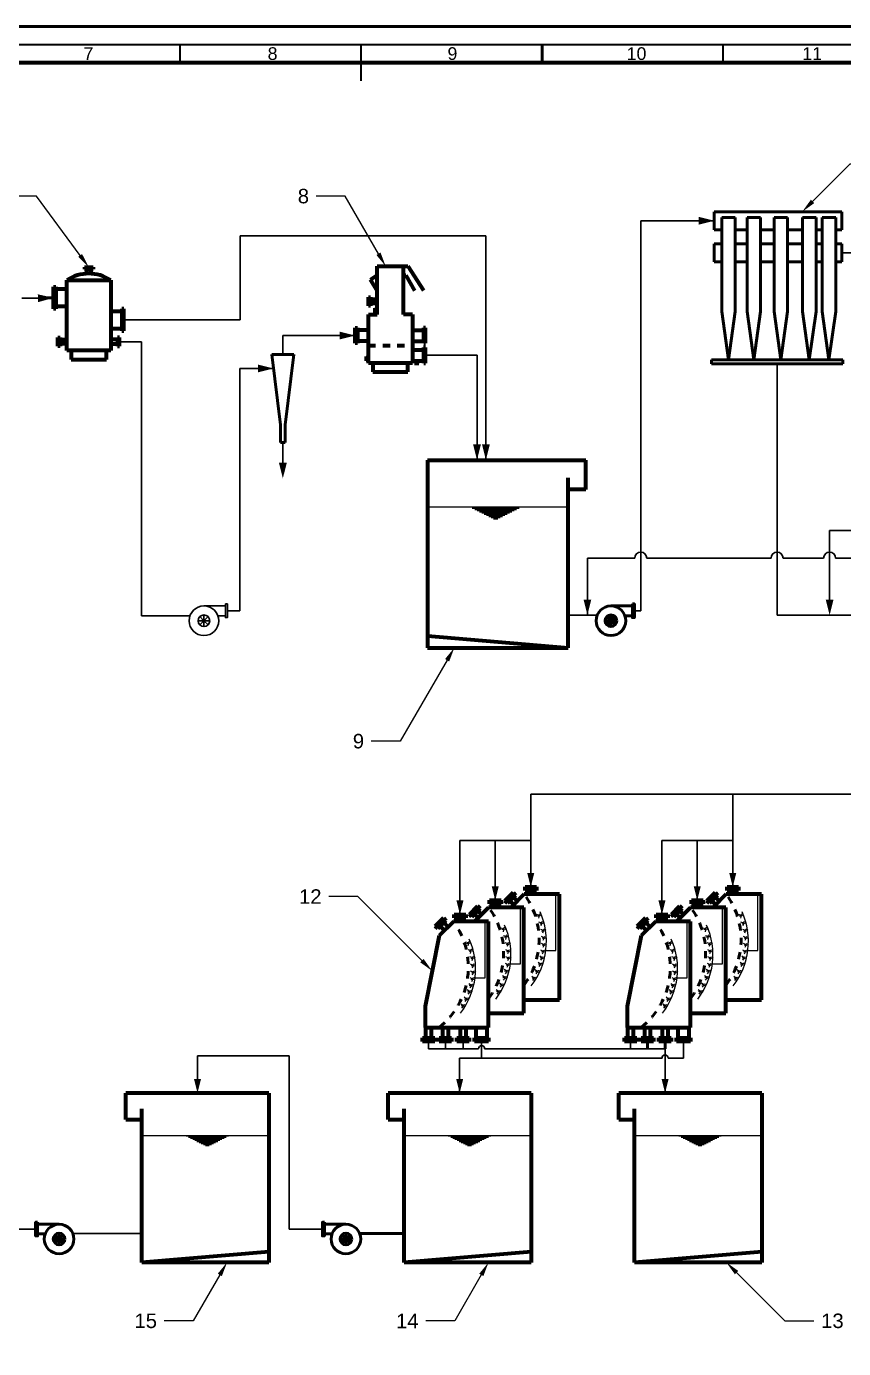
# Model space of a CAD drawing. Header units: millimetres. Extents: x 46 to 1471, y 49 to 643.
# Drawn here: x 379.4 to 605, y 278 to 643.3 of the extents above; entities that cross this region are included whole.
import ezdxf
from ezdxf import colors
from ezdxf.entities.mleader import LeaderData, LeaderLine
from ezdxf.enums import TextEntityAlignment as Align
from ezdxf.math import Vec2, Vec3

# ---------------------------------------------------------------- set-up
doc = ezdxf.new("R2010")
doc.units = ezdxf.units.MM
doc.linetypes.add('Comos_1', pattern=[0])
doc.linetypes.add('Comos_2', pattern=[4, 2, -2])
doc.layers.get('0').update_dxf_attribs({"lineweight": 50})
for name, color, linetype, lineweight in [('11', 7, 'Continuous', 70), ('65', 7, 'Continuous', 50), ('chu', 7, 'Continuous', 25), ('Lien_Dam', 7, 'Continuous', 30), ('Lien_Manh', 7, 'Continuous', 30), ('NET MANH', 7, 'Continuous', 35), ('netdam', 7, 'Continuous', 50)]:
    doc.layers.add(name, color=color, linetype=linetype, lineweight=lineweight)
doc.layers.add('2', color=7, linetype='Continuous')
doc.layers.add('66', color=7, linetype='Continuous')
doc.styles.get("Standard").update_dxf_attribs({"font": 'arial.ttf'})
doc.styles.add('VnArialH', font='VHARIAL.TTF', dxfattribs={"width": 0.8, "oblique": 15, "height": 5})

msp = doc.modelspace()

# ---------------------------------------------------------------- linework, layer by layer
for p, q in [((887.27, 643.31), (46.27, 643.31)), ((521.77, 633.31), (521.77, 638.31)), ((386.84, 568.31), (384.47, 568.31))]:
    msp.add_line(p, q)
at = {"color": 0, "linetype": 'Continuous', "lineweight": 70}
for p, q in [((395.35, 576.82), (397.78, 576.82)), ((395.35, 576.82), (395.35, 576.21)), ((395.35, 576.21), (397.78, 576.21)), ((395.95, 576.21), (395.95, 574.98)), ((397.17, 576.21), (397.17, 574.98)), ((397.78, 576.82), (397.78, 576.21)), ((386.84, 565.28), (386.84, 571.35)), ((386.84, 571.35), (387.45, 571.35)), ((387.45, 571.35), (387.45, 565.28)), ((390.49, 570.74), (387.45, 570.74)), ((390.49, 573.17), (402.64, 573.17)), ((390.49, 553.73), (390.49, 573.17)), ((402.64, 573.17), (402.64, 553.73)), ((387.45, 565.28), (386.84, 565.28)), ((390.49, 565.88), (387.45, 565.88)), ((402.64, 564.67), (405.67, 564.67)), ((405.67, 565.28), (405.67, 559.2)), ((406.28, 565.28), (405.67, 565.28)), ((406.28, 559.2), (406.28, 565.28)), ((402.64, 559.81), (405.67, 559.81)), ((405.67, 559.2), (406.28, 559.2)), ((388.06, 554.95), (388.06, 557.38)), ((388.06, 557.38), (388.66, 557.38)), ((388.66, 557.38), (388.66, 554.95)), ((388.66, 556.77), (390.49, 556.77)), ((390.49, 555.56), (388.66, 555.56)), ((404.46, 556.77), (402.64, 556.77)), ((402.64, 555.56), (404.46, 555.56)), ((405.07, 557.38), (404.46, 557.38)), ((404.46, 557.38), (404.46, 554.95)), ((405.07, 554.95), (405.07, 557.38)), ((388.66, 554.95), (388.06, 554.95)), ((402.64, 553.73), (390.49, 553.73)), ((391.7, 553.73), (391.7, 551.3)), ((401.42, 551.3), (401.42, 553.73)), ((404.46, 554.95), (405.07, 554.95)), ((391.7, 551.3), (401.42, 551.3))]:
    msp.add_line(p, q, dxfattribs=at)
for points in [[(518.62, 409.41, 1.95, 0, 0), (518.62, 405.51, 0, 0, 0)], [(574.4, 409.41, 1.95, 0, 0), (574.4, 405.51, 0, 0, 0)], [(508.82, 405.72, 1.95, 0, 0), (508.82, 401.82, 0, 0, 0)], [(499.07, 401.82, 1.95, 0, 0), (499.07, 397.92, 0, 0, 0)], [(554.85, 401.82, 1.95, 0, 0), (554.85, 397.92, 0, 0, 0)]]:
    msp.add_lwpolyline(points, format="xyseb")
msp.add_arc((396.56, 563.96), 11.04, 56.6038, 123.3962, dxfattribs=at)
at = {"layer": '11'}
msp.add_lwpolyline([(66.27, 633.31), (877.31, 633.31), (877.31, 58.98), (66.27, 58.98)], close=True, dxfattribs=at)
at = {"layer": '2', "color": 0, "linetype": 'Comos_1', "lineweight": 70}
for p, q in [((474.38, 573.39), (476.2, 574.6)), ((476.2, 570.35), (474.38, 573.39))]:
    msp.add_line(p, q, dxfattribs=at)
at = {"layer": '65', "color": 0, "linetype": 'Comos_1', "lineweight": 70}
for p, q in [((476.2, 563.67), (476.2, 577.03)), ((483.49, 563.67), (483.49, 577.03)), ((484.1, 574.6), (486.53, 570.35)), ((484.71, 577.03), (488.96, 570.35)), ((473.77, 563.67), (476.2, 563.67)), ((485.92, 563.67), (483.49, 563.67)), ((567.24, 401.67), (569.51, 403.95)), ((570.2, 403.27), (567.93, 400.99)), ((572.57, 403.56), (569.05, 399.91)), ((569.51, 403.95), (570.2, 403.27)), ((570.62, 401.61), (569.59, 402.65)), ((582.32, 403.56), (572.57, 403.56)), ((572.81, 405.51), (575.98, 405.51)), ((572.81, 404.54), (572.81, 405.51)), ((575.98, 404.54), (572.81, 404.54)), ((573.78, 403.56), (573.78, 404.54)), ((575.25, 404.54), (575.25, 403.56)), ((575.98, 405.51), (575.98, 404.54)), ((582.32, 374.31), (582.32, 403.56)), ((559.71, 400.26), (560.41, 399.57)), ((572.52, 399.87), (562.77, 399.87)), ((563.01, 401.82), (566.19, 401.82)), ((566.19, 400.84), (563.01, 400.84)), ((563.99, 399.87), (563.99, 400.84)), ((565.45, 400.84), (565.45, 399.87)), ((566.19, 401.82), (566.19, 400.84)), ((567.93, 400.99), (567.24, 401.67)), ((569.68, 400.6), (568.62, 401.67)), ((572.52, 370.62), (572.52, 399.87)), ((572.57, 374.31), (582.32, 374.31))]:
    msp.add_line(p, q, dxfattribs=at)
at = {"layer": '65', "color": 0, "linetype": 'Comos_2', "lineweight": 70}
msp.add_line((473.77, 555.16), (485.92, 555.16), dxfattribs=at)
at = {"layer": '65', "color": 0, "linetype": 'Comos_1', "lineweight": 25}
for p, q in [((581.34, 387.96), (581.34, 403.56)), ((571.54, 384.27), (571.54, 399.87)), ((576.76, 397.64), (575.95, 397.86)), ((576.76, 397.64), (576.25, 397.35)), ((576.76, 397.64), (576.54, 396.85)), ((577.43, 395.53), (576.62, 395.75)), ((577.43, 395.53), (576.92, 395.24)), ((577.43, 395.53), (577.21, 394.73)), ((577.92, 393.48), (577.14, 393.77)), ((578.07, 391.45), (577.32, 391.81)), ((577.92, 393.48), (577.39, 393.24)), ((578.07, 391.45), (577.52, 391.25)), ((577.92, 393.48), (577.64, 392.71)), ((578.07, 391.45), (577.72, 390.71)), ((577.93, 387.67), (577.18, 388.03)), ((578.1, 389.52), (577.35, 389.88)), ((577.93, 387.67), (577.38, 387.48)), ((578.1, 389.52), (577.55, 389.33)), ((577.93, 387.67), (577.58, 386.93)), ((578.1, 389.52), (577.75, 388.78)), ((578.42, 387.96), (581.34, 387.96)), ((577.08, 384.16), (576.4, 384.65)), ((577.08, 384.16), (576.51, 384.07)), ((577.08, 384.16), (576.61, 383.5)), ((577.56, 385.9), (576.88, 386.39)), ((577.56, 385.9), (576.98, 385.81)), ((577.56, 385.9), (577.08, 385.24)), ((575.33, 380.29), (574.65, 380.77)), ((575.33, 380.29), (574.75, 380.19)), ((575.33, 380.29), (574.85, 379.62)), ((576.24, 382.14), (575.56, 382.62)), ((576.24, 382.14), (575.66, 382.04)), ((576.24, 382.14), (575.76, 381.47))]:
    msp.add_line(p, q, dxfattribs=at)
for centre, radius in [((577, 397.79), 0.289), ((577.68, 395.68), 0.289), ((578.18, 393.61), 0.281), ((578.35, 391.55), 0.281), ((578.21, 387.78), 0.281), ((578.38, 389.62), 0.281), ((577.37, 384.22), 0.281), ((577.85, 385.96), 0.281), ((575.62, 380.34), 0.281), ((576.53, 382.19), 0.281)]:
    msp.add_circle(centre, radius, dxfattribs=at)
at = {"layer": '65', "color": 0, "linetype": 'Comos_2', "lineweight": 50}
for centre in [(555.41, 390.97), (545.62, 387.27)]:
    msp.add_arc(centre, 21.28, 323.7055, 36.2945, dxfattribs=at)
at = {"layer": '65', "color": 0, "linetype": 'Comos_1', "lineweight": 25}
msp.add_arc((558.7, 390.48), 20.02, 322.2014, 24.1982, dxfattribs=at)
at = {"layer": '66', "color": 0, "linetype": 'Comos_1', "lineweight": 70}
for p, q in [((476.2, 577.03), (484.71, 577.03)), ((483.49, 574.6), (484.1, 574.6)), ((473.77, 566.1), (473.77, 568.53)), ((473.77, 568.53), (474.38, 568.53)), ((474.38, 568.53), (474.38, 566.1)), ((474.38, 567.92), (476.2, 567.92)), ((476.2, 566.71), (474.38, 566.71)), ((474.38, 566.1), (473.77, 566.1)), ((473.77, 550.3), (473.77, 563.67)), ((475.59, 565.49), (475.59, 564.28)), ((475.59, 565.18), (476.2, 565.18)), ((475.59, 564.58), (476.2, 564.58)), ((485.92, 563.67), (485.92, 550.3)), ((470.13, 555.77), (470.13, 560.02)), ((470.13, 560.02), (470.73, 560.02)), ((470.73, 560.02), (470.73, 555.77)), ((473.77, 559.42), (470.73, 559.42)), ((485.92, 559.42), (488.96, 559.42)), ((488.96, 560.02), (488.96, 555.77)), ((489.57, 560.02), (488.96, 560.02)), ((489.57, 555.77), (489.57, 560.02)), ((470.73, 555.77), (470.13, 555.77)), ((473.77, 556.38), (470.73, 556.38)), ((485.92, 556.38), (488.96, 556.38)), ((489.08, 555.77), (489.57, 555.77)), ((473.16, 552.13), (473.16, 550.91)), ((473.16, 551.82), (473.77, 551.82)), ((485.92, 553.95), (488.96, 553.95)), ((488.96, 554.56), (488.96, 550.3)), ((489.57, 554.56), (488.96, 554.56)), ((489.57, 550.3), (489.57, 554.56)), ((473.16, 551.21), (473.77, 551.21)), ((485.92, 550.3), (473.77, 550.3)), ((474.99, 550.3), (474.99, 547.87)), ((484.71, 547.87), (484.71, 550.3)), ((485.92, 550.91), (488.96, 550.91)), ((486.53, 550.3), (487.74, 550.3)), ((486.84, 550.3), (486.84, 550.91)), ((487.44, 550.3), (487.44, 550.91)), ((489.08, 550.3), (489.57, 550.3)), ((474.99, 547.87), (484.71, 547.87))]:
    msp.add_line(p, q, dxfattribs=at)
at = {"layer": 'Lien_Dam'}
for p, q in [((428.37, 483.17), (434.3, 483.17)), ((428.37, 479.08), (426.76, 479.08)), ((428.37, 479.08), (427.23, 480.22)), ((428.37, 479.08), (427.23, 477.93)), ((428.37, 479.08), (428.37, 480.69)), ((428.37, 479.08), (429.51, 480.22)), ((428.37, 479.08), (428.37, 477.46)), ((428.37, 479.08), (429.51, 477.93)), ((428.37, 479.08), (429.99, 479.08)), ((432.22, 480.48), (434.3, 480.48))]:
    msp.add_line(p, q, dxfattribs=at)
msp.add_lwpolyline([(434.3, 483.72), (434.87, 483.72), (434.87, 479.95), (434.3, 479.95)], close=True, dxfattribs=at)
for radius in [4.09, 1.61]:
    msp.add_circle((428.37, 479.08), radius, dxfattribs=at)
at = {"layer": 'Lien_Manh'}
for p, q in [((548.97, 481.83), (548.97, 589.62)), ((548.97, 589.62), (569.29, 589.62)), ((438.36, 562.24), (438.36, 585.42)), ((438.36, 585.42), (506.23, 585.42)), ((506.23, 585.42), (506.23, 523.47)), ((604.54, 580.75), (632.04, 580.75)), ((382.52, 568.2), (378.04, 568.2)), ((406.28, 562.24), (438.36, 562.24)), ((405.07, 556.16), (411.11, 556.16)), ((411.11, 556.16), (411.11, 480.43)), ((450.16, 552.66), (450.16, 557.9)), ((450.16, 557.9), (470.13, 557.9)), ((489.57, 552.43), (503.77, 552.43)), ((503.77, 552.43), (503.77, 523.47)), ((438.31, 481.83), (438.31, 548.8)), ((438.31, 548.8), (447.58, 548.8)), ((586.62, 550.04), (586.62, 480.63)), ((450.16, 528.36), (450.16, 522.74)), ((601.14, 503.99), (601.14, 484.95)), ((622.45, 503.99), (601.14, 503.99)), ((534.26, 496.4), (534.26, 480.63)), ((547.31, 496.4), (534.26, 496.4)), ((584.96, 496.4), (550.63, 496.4)), ((599.48, 496.4), (588.28, 496.4)), ((622.45, 496.4), (602.8, 496.4)), ((411.11, 480.43), (424.51, 480.43)), ((434.87, 481.83), (438.31, 481.83)), ((528.94, 480.63), (536.97, 480.63)), ((547.25, 481.83), (548.97, 481.83)), ((586.62, 480.63), (612.82, 480.63)), ((699.81, 431.14), (518.62, 431.14)), ((518.62, 405.51), (518.62, 431.14)), ((574.4, 405.51), (574.4, 431.14)), ((508.82, 418.32), (499.07, 418.32)), ((499.07, 418.32), (499.07, 397.92)), ((518.62, 418.32), (508.82, 418.32)), ((508.82, 418.32), (508.82, 401.82)), ((564.6, 418.32), (554.85, 418.32)), ((554.85, 418.32), (554.85, 397.92)), ((574.4, 418.32), (564.6, 418.32)), ((564.6, 418.32), (564.6, 401.82)), ((490.41, 360.81), (490.41, 362.82)), ((495.05, 362.82), (495.05, 360.81)), ((499.92, 362.82), (499.92, 360.81)), ((505.04, 362.82), (505.04, 358.24)), ((546.19, 362.82), (546.19, 360.81)), ((560.82, 362.82), (560.82, 358.24)), ((451.89, 358.85), (426.59, 358.85)), ((426.59, 358.85), (426.59, 352.47)), ((451.89, 310.99), (451.89, 358.85)), ((504.21, 360.81), (490.41, 360.81)), ((498.98, 358.24), (498.98, 348.57)), ((554.87, 358.24), (498.98, 358.24)), ((555.7, 360.81), (505.87, 360.81)), ((555.7, 360.81), (555.7, 358.24)), ((555.7, 358.24), (555.7, 348.57)), ((560.82, 358.24), (556.53, 358.24)), ((381.88, 310.99), (363.82, 310.99)), ((461.07, 310.99), (451.89, 310.99)), ((411.23, 309.74), (392.18, 309.74))]:
    msp.add_line(p, q, dxfattribs=at)
for points in [[(569.29, 589.62, 0, 2.16, 0), (564.97, 589.62, 2.16, 2.16, 0)], [(386.84, 568.31, 0, 2.16, 0), (382.52, 568.2, 2.16, 2.16, 0)], [(470.13, 557.9, 0, 2.16, 0), (465.81, 557.9, 2.16, 2.16, 0)], [(447.58, 548.8, 0, 2.16, 0), (443.26, 548.8, 2.16, 2.16, 0)], [(503.77, 527.79, 2.16, 0, 0), (503.77, 523.47, 0, 0, 0)], [(506.23, 527.79, 2.16, 0, 0), (506.23, 523.47, 0, 0, 0)], [(450.16, 522.74, 2.16, 0, 0), (450.16, 518.42, 0, 0, 0)], [(534.26, 480.63, 0, 2.16, 0), (534.26, 484.95, 2.16, 2.16, 0)], [(601.14, 480.63, 0, 2.16, 0), (601.14, 484.95, 2.16, 2.16, 0)], [(564.6, 405.72, 1.95, 0, 0), (564.6, 401.82, 0, 0, 0)], [(426.59, 352.47, 1.95, 0, 0), (426.59, 348.57, 0, 0, 0)], [(498.98, 352.47, 1.95, 0, 0), (498.98, 348.57, 0, 0, 0)], [(555.7, 352.47, 1.95, 0, 0), (555.7, 348.57, 0, 0, 0)]]:
    msp.add_lwpolyline(points, format="xyseb", dxfattribs=at)
for centre, radius in [((548.97, 496.4), 1.66), ((586.62, 496.4), 1.66), ((601.14, 496.4), 1.66), ((505.04, 360.81), 0.83), ((555.7, 358.24), 0.83)]:
    msp.add_arc(centre, radius, 0, 180, dxfattribs=at)
at = {"layer": 'NET MANH'}
for p, q in [((421.77, 633.31), (421.77, 638.31)), ((471.77, 628.31), (471.77, 638.31)), ((571.77, 633.31), (571.77, 638.31))]:
    msp.add_line(p, q, dxfattribs=at)
msp.add_lwpolyline([(61.27, 638.31), (882.31, 638.31), (882.31, 53.98), (61.27, 53.98)], close=True, dxfattribs=at)
at = {"layer": 'netdam'}
for p, q in [((569.29, 592.12), (604.54, 592.12)), ((569.29, 587.11), (569.29, 592.12)), ((604.54, 592.12), (604.54, 587.11)), ((571.36, 590.5), (575.08, 590.5)), ((571.36, 590.5), (571.36, 564.5)), ((575.08, 590.5), (575.08, 564.5)), ((578.37, 590.5), (582.09, 590.5)), ((578.37, 590.5), (578.37, 564.5)), ((582.09, 590.5), (582.09, 564.5)), ((585.81, 590.5), (589.52, 590.5)), ((585.81, 590.5), (585.81, 564.5)), ((589.52, 590.5), (589.52, 564.5)), ((593.67, 590.5), (597.39, 590.5)), ((593.67, 590.5), (593.67, 564.5)), ((597.39, 590.5), (597.39, 564.5)), ((599.11, 590.5), (602.82, 590.5)), ((599.11, 590.5), (599.11, 564.5)), ((602.82, 590.5), (602.82, 564.5)), ((571.36, 587.11), (569.29, 587.11)), ((578.37, 587.11), (575.08, 587.11)), ((585.81, 587.11), (582.09, 587.11)), ((593.67, 587.11), (589.52, 587.11)), ((599.11, 587.11), (597.39, 587.11)), ((604.54, 587.11), (602.82, 587.11)), ((569.29, 583.26), (571.36, 583.26)), ((569.29, 578.25), (569.29, 583.26)), ((575.08, 583.26), (578.37, 583.26)), ((582.09, 583.26), (585.81, 583.26)), ((589.52, 583.26), (593.67, 583.26)), ((597.39, 583.26), (599.11, 583.26)), ((602.82, 583.26), (604.54, 583.26)), ((604.54, 583.26), (604.54, 578.25)), ((571.36, 578.25), (569.29, 578.25)), ((578.37, 578.25), (575.08, 578.25)), ((585.81, 578.25), (582.09, 578.25)), ((593.67, 578.25), (589.52, 578.25)), ((599.11, 578.25), (597.39, 578.25)), ((602.82, 578.25), (604.54, 578.25)), ((571.36, 564.5), (573.22, 551.22)), ((575.08, 564.5), (573.22, 551.22)), ((578.37, 564.5), (580.23, 551.22)), ((582.09, 564.5), (580.23, 551.22)), ((585.81, 564.5), (587.67, 551.22)), ((589.52, 564.5), (587.67, 551.22)), ((593.67, 564.5), (595.53, 551.22)), ((597.39, 564.5), (595.53, 551.22)), ((599.11, 564.5), (600.96, 551.22)), ((602.82, 564.5), (600.96, 551.22)), ((447.12, 552.66), (453.2, 552.66)), ((449.55, 533.22), (447.12, 552.66)), ((450.77, 533.22), (453.2, 552.66)), ((568.48, 551.22), (604.75, 551.22)), ((568.48, 550.04), (568.48, 551.22)), ((604.75, 550.04), (568.48, 550.04)), ((604.75, 551.22), (604.75, 550.04)), ((449.55, 528.36), (449.55, 533.22)), ((450.77, 528.36), (450.77, 533.22)), ((450.77, 528.36), (449.55, 528.36)), ((540.76, 483.17), (546.68, 483.17)), ((540.76, 479.08), (539.14, 479.08)), ((540.76, 479.08), (539.62, 480.22)), ((540.76, 479.08), (539.62, 477.93)), ((540.76, 479.08), (540.76, 480.69)), ((540.76, 479.08), (541.9, 480.22)), ((540.76, 479.08), (540.76, 477.46)), ((540.76, 479.08), (541.9, 477.93)), ((540.76, 479.08), (542.37, 479.08)), ((544.6, 480.48), (546.68, 480.48)), ((550.83, 362.82), (550.83, 360.81)), ((555.7, 362.82), (555.7, 360.81)), ((388.38, 312.32), (382.45, 312.32)), ((467.57, 312.32), (461.64, 312.32)), ((384.53, 309.63), (382.45, 309.63)), ((388.38, 308.23), (386.76, 308.23)), ((388.38, 308.23), (387.23, 309.37)), ((388.38, 308.23), (387.23, 307.09)), ((388.38, 308.23), (388.38, 309.84)), ((388.38, 308.23), (389.52, 309.37)), ((388.38, 308.23), (388.38, 306.62)), ((388.38, 308.23), (389.99, 308.23)), ((388.38, 308.23), (389.52, 307.09)), ((463.73, 309.63), (461.64, 309.63)), ((467.57, 308.23), (465.96, 308.23)), ((467.57, 308.23), (466.43, 309.37)), ((467.57, 308.23), (466.43, 307.09)), ((467.57, 308.23), (467.57, 309.84)), ((467.57, 308.23), (468.71, 309.37)), ((467.57, 308.23), (467.57, 306.62)), ((467.57, 308.23), (469.19, 308.23)), ((467.57, 308.23), (468.71, 307.09)), ((471.38, 309.74), (483.63, 309.74))]:
    msp.add_line(p, q, dxfattribs=at)
at = {"layer": 'netdam', "color": 7, "linetype": 'Comos_1', "lineweight": 70}
for p, q in [((490.06, 523.47), (533.8, 523.47)), ((490.06, 523.47), (490.06, 471.63)), ((533.8, 515.37), (533.8, 523.47)), ((528.94, 471.63), (528.94, 518.61)), ((533.8, 515.37), (528.94, 515.37)), ((490.06, 474.87), (528.94, 471.63)), ((490.06, 471.63), (528.94, 471.63)), ((446.33, 348.57), (406.84, 348.57)), ((406.84, 341.26), (406.84, 348.57)), ((446.33, 348.57), (446.33, 301.77)), ((518.73, 348.57), (479.24, 348.57)), ((479.24, 341.26), (479.24, 348.57)), ((518.73, 348.57), (518.73, 301.77)), ((582.38, 348.57), (542.89, 348.57)), ((542.89, 341.26), (542.89, 348.57)), ((582.38, 348.57), (582.38, 301.77)), ((411.23, 301.77), (411.23, 344.19)), ((483.63, 301.77), (483.63, 344.19)), ((547.28, 301.77), (547.28, 344.19)), ((406.84, 341.26), (411.23, 341.26)), ((479.24, 341.26), (483.63, 341.26)), ((542.89, 341.26), (547.28, 341.26)), ((446.33, 304.7), (411.23, 301.77)), ((518.73, 304.7), (483.63, 301.77)), ((582.38, 304.7), (547.28, 301.77)), ((446.33, 301.77), (411.23, 301.77)), ((518.73, 301.77), (483.63, 301.77)), ((582.38, 301.77), (547.28, 301.77))]:
    msp.add_line(p, q, dxfattribs=at)
at = {"layer": 'netdam', "color": 7, "linetype": 'Comos_1', "lineweight": 25}
for p, q in [((528.94, 510.51), (490.06, 510.51)), ((502.43, 510.21), (515.39, 510.21)), ((503.15, 509.86), (514.68, 509.86)), ((503.79, 509.53), (514.03, 509.53)), ((504.44, 509.21), (513.38, 509.21)), ((505.09, 508.89), (512.74, 508.89)), ((505.74, 508.56), (512.09, 508.56)), ((506.39, 508.24), (511.44, 508.24)), ((507.03, 507.91), (510.79, 507.91)), ((507.68, 507.59), (510.14, 507.59)), ((508.33, 507.27), (509.5, 507.27)), ((411.23, 336.87), (446.33, 336.87)), ((435.16, 336.61), (423.46, 336.61)), ((434.52, 336.29), (424.1, 336.29)), ((483.63, 336.87), (518.73, 336.87)), ((507.55, 336.61), (495.85, 336.61)), ((506.91, 336.29), (496.5, 336.29)), ((547.28, 336.87), (582.38, 336.87)), ((571.2, 336.61), (559.5, 336.61)), ((570.56, 336.29), (560.15, 336.29)), ((433.93, 336), (424.69, 336)), ((433.35, 335.7), (425.27, 335.7)), ((432.76, 335.41), (425.86, 335.41)), ((432.18, 335.12), (426.44, 335.12)), ((431.59, 334.83), (427.03, 334.83)), ((431.01, 334.53), (427.61, 334.53)), ((430.42, 334.24), (428.2, 334.24)), ((429.84, 333.95), (428.78, 333.95)), ((506.32, 336), (497.08, 336)), ((505.74, 335.7), (497.67, 335.7)), ((505.15, 335.41), (498.25, 335.41)), ((504.57, 335.12), (498.84, 335.12)), ((503.98, 334.83), (499.42, 334.83)), ((503.4, 334.53), (500.01, 334.53)), ((502.81, 334.24), (500.59, 334.24)), ((502.23, 333.95), (501.18, 333.95)), ((569.98, 336), (560.73, 336)), ((569.39, 335.7), (561.32, 335.7)), ((568.81, 335.41), (561.9, 335.41)), ((568.22, 335.12), (562.49, 335.12)), ((567.64, 334.83), (563.07, 334.83)), ((567.05, 334.53), (563.66, 334.53)), ((566.47, 334.24), (564.24, 334.24)), ((565.88, 333.95), (564.83, 333.95))]:
    msp.add_line(p, q, dxfattribs=at)
at = {"layer": 'netdam', "color": 0, "linetype": 'Comos_1', "lineweight": 70}
for p, q in [((511.46, 401.67), (513.73, 403.95)), ((514.42, 403.27), (512.15, 400.99)), ((516.79, 403.56), (513.27, 399.91)), ((513.73, 403.95), (514.42, 403.27)), ((514.84, 401.61), (513.81, 402.65)), ((526.54, 403.56), (516.79, 403.56)), ((517.03, 405.51), (520.2, 405.51)), ((517.03, 404.54), (517.03, 405.51)), ((520.2, 404.54), (517.03, 404.54)), ((518, 403.56), (518, 404.54)), ((519.47, 404.54), (519.47, 403.56)), ((520.2, 405.51), (520.2, 404.54)), ((526.54, 374.31), (526.54, 403.56)), ((501.66, 397.98), (503.93, 400.26)), ((504.63, 399.57), (502.36, 397.29)), ((506.99, 399.87), (503.09, 395.97)), ((503.93, 400.26), (504.63, 399.57)), ((505.04, 397.92), (504.02, 398.95)), ((516.74, 399.87), (506.99, 399.87)), ((507.23, 401.82), (510.41, 401.82)), ((507.23, 400.84), (507.23, 401.82)), ((510.41, 400.84), (507.23, 400.84)), ((508.21, 399.87), (508.21, 400.84)), ((509.67, 400.84), (509.67, 399.87)), ((510.41, 401.82), (510.41, 400.84)), ((512.15, 400.99), (511.46, 401.67)), ((513.9, 400.6), (512.84, 401.67)), ((516.74, 370.62), (516.74, 399.87)), ((557.44, 397.98), (559.71, 400.26)), ((560.41, 399.57), (558.14, 397.29)), ((562.77, 399.87), (558.87, 395.97)), ((560.82, 397.92), (559.8, 398.95)), ((563.01, 400.84), (563.01, 401.82)), ((492.24, 394.69), (494.51, 396.97)), ((492.93, 394.01), (492.24, 394.69)), ((495.2, 396.29), (492.93, 394.01)), ((497.24, 395.97), (493.34, 392.07)), ((494.68, 393.62), (493.62, 394.69)), ((494.51, 396.97), (495.2, 396.29)), ((495.62, 394.63), (494.6, 395.67)), ((506.99, 395.97), (497.24, 395.97)), ((497.48, 397.92), (500.66, 397.92)), ((497.48, 396.94), (497.48, 397.92)), ((500.66, 396.94), (497.48, 396.94)), ((498.46, 395.97), (498.46, 396.94)), ((499.92, 396.94), (499.92, 395.97)), ((500.66, 397.92), (500.66, 396.94)), ((502.36, 397.29), (501.66, 397.98)), ((504.1, 396.9), (503.04, 397.98)), ((506.99, 366.72), (506.99, 395.97)), ((548.02, 394.69), (550.29, 396.97)), ((548.71, 394.01), (548.02, 394.69)), ((550.98, 396.29), (548.71, 394.01)), ((553.02, 395.97), (549.12, 392.07)), ((550.46, 393.62), (549.4, 394.69)), ((550.29, 396.97), (550.98, 396.29)), ((551.4, 394.63), (550.38, 395.67)), ((562.77, 395.97), (553.02, 395.97)), ((553.26, 397.92), (556.44, 397.92)), ((553.26, 396.94), (553.26, 397.92)), ((556.44, 396.94), (553.26, 396.94)), ((554.24, 395.97), (554.24, 396.94)), ((555.7, 396.94), (555.7, 395.97)), ((556.44, 397.92), (556.44, 396.94)), ((558.14, 397.29), (557.44, 397.98)), ((559.88, 396.9), (558.82, 397.98)), ((562.77, 366.72), (562.77, 395.97)), ((493.34, 392.07), (489.44, 372.57)), ((549.12, 392.07), (545.22, 372.57)), ((516.79, 374.31), (526.54, 374.31)), ((489.44, 372.57), (489.44, 366.72)), ((506.99, 370.62), (516.74, 370.62)), ((545.22, 372.57), (545.22, 366.72)), ((562.77, 370.62), (572.52, 370.62)), ((489.44, 366.72), (506.99, 366.72)), ((489.68, 363.79), (489.68, 366.72)), ((491.15, 366.47), (491.15, 363.79)), ((494.31, 363.79), (494.31, 366.72)), ((495.78, 366.47), (495.78, 363.79)), ((499.19, 363.79), (499.19, 366.72)), ((500.66, 366.47), (500.66, 363.79)), ((503.58, 363.79), (503.58, 366.47)), ((506.51, 366.72), (506.51, 363.79)), ((545.22, 366.72), (562.77, 366.72)), ((545.46, 363.79), (545.46, 366.72)), ((546.93, 366.47), (546.93, 363.79)), ((550.09, 363.79), (550.09, 366.72)), ((551.56, 366.47), (551.56, 363.79)), ((554.97, 363.79), (554.97, 366.72)), ((556.44, 366.47), (556.44, 363.79)), ((559.36, 363.79), (559.36, 366.47)), ((562.29, 366.72), (562.29, 363.79)), ((488.71, 362.82), (488.71, 363.79)), ((488.71, 363.79), (492.12, 363.79)), ((492.12, 362.82), (488.71, 362.82)), ((492.12, 363.79), (492.12, 362.82)), ((493.34, 362.82), (493.34, 363.79)), ((493.34, 363.79), (496.76, 363.79)), ((496.76, 362.82), (493.34, 362.82)), ((496.76, 363.79), (496.76, 362.82)), ((498.21, 362.82), (498.21, 363.79)), ((498.21, 363.79), (501.63, 363.79)), ((501.63, 362.82), (498.21, 362.82)), ((501.63, 363.79), (501.63, 362.82)), ((503.09, 362.82), (503.09, 363.79)), ((503.09, 363.79), (506.99, 363.79)), ((506.99, 362.82), (503.09, 362.82)), ((506.99, 363.79), (506.99, 362.82)), ((544.49, 362.82), (544.49, 363.79)), ((544.49, 363.79), (547.9, 363.79)), ((547.9, 362.82), (544.49, 362.82)), ((547.9, 363.79), (547.9, 362.82)), ((549.12, 362.82), (549.12, 363.79)), ((549.12, 363.79), (552.54, 363.79)), ((552.54, 362.82), (549.12, 362.82)), ((552.54, 363.79), (552.54, 362.82)), ((553.99, 362.82), (553.99, 363.79)), ((553.99, 363.79), (557.41, 363.79)), ((557.41, 362.82), (553.99, 362.82)), ((557.41, 363.79), (557.41, 362.82)), ((558.87, 362.82), (558.87, 363.79)), ((558.87, 363.79), (562.77, 363.79)), ((562.77, 362.82), (558.87, 362.82)), ((562.77, 363.79), (562.77, 362.82))]:
    msp.add_line(p, q, dxfattribs=at)
at = {"layer": 'netdam', "color": 0, "linetype": 'Comos_1', "lineweight": 25}
for p, q in [((525.56, 387.96), (525.56, 403.56)), ((515.76, 384.27), (515.76, 399.87)), ((506.01, 380.37), (506.01, 395.97)), ((520.98, 397.64), (520.17, 397.86)), ((520.98, 397.64), (520.47, 397.35)), ((520.98, 397.64), (520.76, 396.85)), ((521.65, 395.53), (520.84, 395.75)), ((521.65, 395.53), (521.14, 395.24)), ((521.65, 395.53), (521.43, 394.73)), ((561.79, 380.37), (561.79, 395.97)), ((511.18, 393.95), (510.37, 394.16)), ((511.18, 393.95), (510.67, 393.66)), ((511.18, 393.95), (510.96, 393.15)), ((511.85, 391.83), (511.05, 392.05)), ((511.85, 391.83), (511.34, 391.54)), ((511.85, 391.83), (511.63, 391.04)), ((522.14, 393.48), (521.36, 393.77)), ((522.29, 391.45), (521.54, 391.81)), ((522.14, 393.48), (521.61, 393.24)), ((522.29, 391.45), (521.74, 391.25)), ((522.14, 393.48), (521.86, 392.71)), ((522.29, 391.45), (521.94, 390.71)), ((566.96, 393.95), (566.15, 394.16)), ((566.96, 393.95), (566.45, 393.66)), ((566.96, 393.95), (566.74, 393.15)), ((567.63, 391.83), (566.83, 392.05)), ((567.63, 391.83), (567.12, 391.54)), ((567.63, 391.83), (567.41, 391.04)), ((501.43, 390.05), (500.62, 390.26)), ((501.43, 390.05), (500.92, 389.76)), ((501.43, 390.05), (501.21, 389.25)), ((502.1, 387.93), (501.3, 388.15)), ((502.1, 387.93), (501.59, 387.64)), ((502.1, 387.93), (501.88, 387.14)), ((512.34, 389.79), (511.56, 390.08)), ((512.5, 387.75), (511.74, 388.11)), ((512.34, 389.79), (511.81, 389.55)), ((512.5, 387.75), (511.94, 387.56)), ((512.34, 389.79), (512.06, 389.02)), ((512.5, 387.75), (512.15, 387.01)), ((522.15, 387.67), (521.4, 388.03)), ((522.32, 389.52), (521.57, 389.88)), ((522.15, 387.67), (521.6, 387.48)), ((522.32, 389.52), (521.77, 389.33)), ((522.15, 387.67), (521.8, 386.93)), ((522.32, 389.52), (521.97, 388.78)), ((522.64, 387.96), (525.56, 387.96)), ((557.21, 390.05), (556.4, 390.26)), ((557.21, 390.05), (556.7, 389.76)), ((557.21, 390.05), (556.99, 389.25)), ((557.88, 387.93), (557.08, 388.15)), ((557.88, 387.93), (557.37, 387.64)), ((557.88, 387.93), (557.66, 387.14)), ((568.12, 389.79), (567.34, 390.08)), ((568.28, 387.75), (567.52, 388.11)), ((568.12, 389.79), (567.59, 389.55)), ((568.28, 387.75), (567.72, 387.56)), ((568.12, 389.79), (567.84, 389.02)), ((568.28, 387.75), (567.93, 387.01)), ((502.59, 385.89), (501.81, 386.18)), ((502.75, 383.85), (501.99, 384.21)), ((502.59, 385.89), (502.06, 385.65)), ((502.75, 383.85), (502.19, 383.66)), ((502.59, 385.89), (502.31, 385.12)), ((502.75, 383.85), (502.4, 383.11)), ((512.36, 383.98), (511.6, 384.34)), ((512.53, 385.83), (511.77, 386.18)), ((512.36, 383.98), (511.8, 383.78)), ((512.53, 385.83), (511.97, 385.63)), ((512.36, 383.98), (512.01, 383.24)), ((512.53, 385.83), (512.18, 385.08)), ((512.84, 384.27), (515.76, 384.27)), ((521.3, 384.16), (520.62, 384.65)), ((521.3, 384.16), (520.73, 384.07)), ((521.3, 384.16), (520.83, 383.5)), ((521.78, 385.9), (521.1, 386.39)), ((521.78, 385.9), (521.2, 385.81)), ((521.78, 385.9), (521.3, 385.24)), ((558.37, 385.89), (557.59, 386.18)), ((558.53, 383.85), (557.77, 384.21)), ((558.37, 385.89), (557.84, 385.65)), ((558.53, 383.85), (557.97, 383.66)), ((558.37, 385.89), (558.09, 385.12)), ((558.53, 383.85), (558.18, 383.11)), ((568.14, 383.98), (567.38, 384.34)), ((568.31, 385.83), (567.55, 386.18)), ((568.14, 383.98), (567.58, 383.78)), ((568.31, 385.83), (567.75, 385.63)), ((568.14, 383.98), (567.79, 383.24)), ((568.31, 385.83), (567.96, 385.08)), ((568.62, 384.27), (571.54, 384.27)), ((502.61, 380.08), (501.85, 380.44)), ((502.78, 381.93), (502.02, 382.28)), ((502.61, 380.08), (502.05, 379.88)), ((502.78, 381.93), (502.22, 381.73)), ((502.61, 380.08), (502.26, 379.34)), ((502.78, 381.93), (502.43, 381.18)), ((503.09, 380.37), (506.01, 380.37)), ((511.51, 380.47), (510.83, 380.95)), ((511.51, 380.47), (510.93, 380.37)), ((511.51, 380.47), (511.03, 379.8)), ((511.98, 382.21), (511.3, 382.69)), ((511.98, 382.21), (511.4, 382.11)), ((511.98, 382.21), (511.51, 381.54)), ((519.55, 380.29), (518.87, 380.77)), ((519.55, 380.29), (518.97, 380.19)), ((519.55, 380.29), (519.07, 379.62)), ((520.46, 382.14), (519.78, 382.62)), ((520.46, 382.14), (519.88, 382.04)), ((520.46, 382.14), (519.98, 381.47)), ((558.39, 380.08), (557.63, 380.44)), ((558.56, 381.93), (557.8, 382.28)), ((558.39, 380.08), (557.83, 379.88)), ((558.56, 381.93), (558, 381.73)), ((558.39, 380.08), (558.04, 379.34)), ((558.56, 381.93), (558.21, 381.18)), ((558.87, 380.37), (561.79, 380.37)), ((567.29, 380.47), (566.61, 380.95)), ((567.29, 380.47), (566.71, 380.37)), ((567.29, 380.47), (566.81, 379.8)), ((567.76, 382.21), (567.08, 382.69)), ((567.76, 382.21), (567.18, 382.11)), ((567.76, 382.21), (567.29, 381.54)), ((501.76, 376.57), (501.08, 377.05)), ((501.76, 376.57), (501.18, 376.47)), ((501.76, 376.57), (501.28, 375.9)), ((502.23, 378.31), (501.55, 378.79)), ((502.23, 378.31), (501.65, 378.21)), ((502.23, 378.31), (501.76, 377.64)), ((509.75, 376.59), (509.07, 377.07)), ((509.75, 376.59), (509.17, 376.5)), ((509.75, 376.59), (509.28, 375.93)), ((510.66, 378.44), (509.98, 378.92)), ((510.66, 378.44), (510.09, 378.35)), ((510.66, 378.44), (510.19, 377.78)), ((557.54, 376.57), (556.86, 377.05)), ((557.54, 376.57), (556.96, 376.47)), ((557.54, 376.57), (557.06, 375.9)), ((558.01, 378.31), (557.33, 378.79)), ((558.01, 378.31), (557.43, 378.21)), ((558.01, 378.31), (557.54, 377.64)), ((565.53, 376.59), (564.85, 377.07)), ((565.53, 376.59), (564.95, 376.5)), ((565.53, 376.59), (565.06, 375.93)), ((566.44, 378.44), (565.76, 378.92)), ((566.44, 378.44), (565.87, 378.35)), ((566.44, 378.44), (565.97, 377.78)), ((500, 372.69), (499.32, 373.17)), ((500, 372.69), (499.42, 372.6)), ((500, 372.69), (499.53, 372.03)), ((500.91, 374.54), (500.23, 375.02)), ((500.91, 374.54), (500.34, 374.45)), ((500.91, 374.54), (500.44, 373.88)), ((555.78, 372.69), (555.1, 373.17)), ((555.78, 372.69), (555.2, 372.6)), ((555.78, 372.69), (555.31, 372.03)), ((556.69, 374.54), (556.01, 375.02)), ((556.69, 374.54), (556.12, 374.45)), ((556.69, 374.54), (556.22, 373.88))]:
    msp.add_line(p, q, dxfattribs=at)
at = {"layer": 'netdam'}
for points in [[(546.68, 483.72), (547.25, 483.72), (547.25, 479.95), (546.68, 479.95)], [(382.45, 312.88), (381.88, 312.88), (381.88, 309.1), (382.45, 309.1)], [(461.64, 312.88), (461.07, 312.88), (461.07, 309.1), (461.64, 309.1)]]:
    msp.add_lwpolyline(points, close=True, dxfattribs=at)
for centre, radius in [((540.76, 479.08), 4.09), ((540.76, 479.08), 1.61), ((388.38, 308.23), 4.09), ((467.57, 308.23), 4.09), ((388.38, 308.23), 1.61), ((467.57, 308.23), 1.61)]:
    msp.add_circle(centre, radius, dxfattribs=at)
at = {"layer": 'netdam', "color": 0, "linetype": 'Comos_1', "lineweight": 25}
for centre, radius in [((521.22, 397.79), 0.289), ((521.9, 395.68), 0.289), ((511.43, 394.09), 0.289), ((512.1, 391.98), 0.289), ((522.4, 393.61), 0.281), ((522.57, 391.55), 0.281), ((567.21, 394.09), 0.289), ((567.88, 391.98), 0.289), ((501.68, 390.19), 0.289), ((502.35, 388.08), 0.289), ((512.61, 389.91), 0.281), ((512.77, 387.85), 0.281), ((522.43, 387.78), 0.281), ((522.6, 389.62), 0.281), ((557.46, 390.19), 0.289), ((558.13, 388.08), 0.289), ((568.39, 389.91), 0.281), ((568.55, 387.85), 0.281), ((502.86, 386.01), 0.281), ((503.02, 383.95), 0.281), ((512.63, 384.08), 0.281), ((512.8, 385.93), 0.281), ((521.59, 384.22), 0.281), ((522.07, 385.96), 0.281), ((558.64, 386.01), 0.281), ((558.8, 383.95), 0.281), ((568.41, 384.08), 0.281), ((568.58, 385.93), 0.281), ((502.88, 380.18), 0.281), ((503.05, 382.03), 0.281), ((511.79, 380.52), 0.281), ((512.27, 382.26), 0.281), ((519.84, 380.34), 0.281), ((520.75, 382.19), 0.281), ((558.66, 380.18), 0.281), ((558.83, 382.03), 0.281), ((567.57, 380.52), 0.281), ((568.05, 382.26), 0.281), ((502.04, 376.62), 0.281), ((502.52, 378.36), 0.281), ((510.04, 376.64), 0.281), ((510.95, 378.49), 0.281), ((557.82, 376.62), 0.281), ((558.3, 378.36), 0.281), ((565.82, 376.64), 0.281), ((566.73, 378.49), 0.281), ((500.29, 372.74), 0.281), ((501.2, 374.59), 0.281), ((556.07, 372.74), 0.281), ((556.98, 374.59), 0.281)]:
    msp.add_circle(centre, radius, dxfattribs=at)
at = {"layer": 'netdam', "color": 0, "linetype": 'Comos_2', "lineweight": 50}
for centre, start in [((499.63, 390.97), 323.7055), ((489.84, 387.27), 323.7055), ((480.09, 383.37), 308.5122), ((535.87, 383.37), 308.5122)]:
    msp.add_arc(centre, 21.28, start, 36.2945, dxfattribs=at)
at = {"layer": 'netdam', "color": 0, "linetype": 'Comos_1', "lineweight": 25}
for centre in [(502.92, 390.48), (493.12, 386.78), (548.9, 386.78), (483.37, 382.88), (539.15, 382.88)]:
    msp.add_arc(centre, 20.02, 322.2014, 24.1982, dxfattribs=at)

# ---------------------------------------------------------------- texts
at = {"style": 'VnArialH'}
for s, p in [('7', (396.49, 635.81)), ('8', (447.32, 635.81)), ('9', (496.99, 635.81)), ('10', (547.83, 635.81)), ('11', (596.32, 635.81))]:
    msp.add_text(s, height=3.5, dxfattribs=at).set_placement(p, align=Align.MIDDLE)

# ---------------------------------------------------------------- leaders
at = {"layer": 'chu'}
ml = msp.add_multileader_mtext('Standard', dxfattribs=at)
ml.set_content('10', color=256)
ml.set_leader_properties()
ml.build(insert=Vec2(0, 0))
ctx = ml.context
ctx.base_point, ctx.plane_origin = Vec3(614.83, 605.35), Vec3(593.59, 592.12)
notes = []
notes.append((ctx, [(0, (1, 1, 0), (606.83, 605.35), (1, 0), 8, [(0, [(593.59, 592.12)], 0, [])])]))
ctx.mtext.insert, ctx.mtext.flow_direction = Vec3(616.83, 607.39), 5
ml = msp.add_multileader_mtext('Standard', dxfattribs=at)
ml.set_content('7', color=256)
ml.set_leader_properties()
ml.build(insert=Vec2(0, 0))
ctx = ml.context
ctx.base_point, ctx.plane_origin = Vec3(367.51, 596.39), Vec3(396.56, 576.82)
ctx.text_align_type = 2
notes.append((ctx, [(0, (1, 1, 0), (382.1, 596.39), (-1, 0), 8, [(0, [(396.56, 576.82)], 0, [])])]))
ctx.mtext.insert, ctx.mtext.alignment, ctx.mtext.flow_direction = Vec3(372.1, 598.39), 3, 5
ml = msp.add_multileader_mtext('Standard', dxfattribs=at)
ml.set_content('9', color=256)
ml.set_leader_properties()
ml.build(insert=Vec2(0, 0))
ctx = ml.context
ctx.base_point, ctx.plane_origin = Vec3(467.96, 445.77), Vec3(497.52, 471.63)
ctx.text_align_type = 2
notes.append((ctx, [(0, (1, 1, 0), (482.59, 445.77), (-1, 0), 8, [(0, [(497.52, 471.63)], 0, [])])]))
ctx.mtext.insert, ctx.mtext.alignment, ctx.mtext.flow_direction = Vec3(472.59, 447.81), 3, 5
ml = msp.add_multileader_mtext('Standard', dxfattribs=at)
ml.set_content('12', color=256)
ml.set_leader_properties()
ml.build(insert=Vec2(0, 0))
ctx = ml.context
ctx.base_point, ctx.plane_origin = Vec3(453.52, 402.87), Vec3(491.39, 382.32)
ctx.text_align_type = 2
notes.append((ctx, [(0, (1, 1, 0), (470.84, 402.87), (-1, 0), 8, [(0, [(491.39, 382.32)], 0, [])])]))
ctx.mtext.insert, ctx.mtext.alignment, ctx.mtext.flow_direction = Vec3(460.84, 404.87), 3, 5
ml = msp.add_multileader_mtext('Standard', dxfattribs=at)
ml.set_content('15', color=256)
ml.set_leader_properties()
ml.build(insert=Vec2(0, 0))
ctx = ml.context
ctx.base_point, ctx.plane_origin = Vec3(408.02, 285.58), Vec3(434.75, 301.77)
ctx.text_align_type = 2
notes.append((ctx, [(0, (1, 1, 0), (425.4, 285.58), (-1, 0), 8, [(0, [(434.75, 301.77)], 0, [])])]))
ctx.mtext.insert, ctx.mtext.alignment, ctx.mtext.flow_direction = Vec3(415.4, 287.62), 3, 5
ml = msp.add_multileader_mtext('Standard', dxfattribs=at)
ml.set_content('14', color=256)
ml.set_leader_properties()
ml.build(insert=Vec2(0, 0))
ctx = ml.context
ctx.base_point, ctx.plane_origin = Vec3(480.27, 285.58), Vec3(506.96, 301.77)
ctx.text_align_type = 2
notes.append((ctx, [(0, (1, 1, 0), (497.61, 285.58), (-1, 0), 8, [(0, [(506.96, 301.77)], 0, [])])]))
ctx.mtext.insert, ctx.mtext.alignment, ctx.mtext.flow_direction = Vec3(487.61, 287.58), 3, 5
ml = msp.add_multileader_mtext('Standard', dxfattribs=at)
ml.set_content('13', color=256)
ml.set_leader_properties()
ml.build(insert=Vec2(0, 0))
ctx = ml.context
ctx.base_point, ctx.plane_origin = Vec3(596.81, 285.58), Vec3(572.62, 301.77)
notes.append((ctx, [(0, (1, 1, 0), (588.81, 285.58), (1, 0), 8, [(0, [(572.62, 301.77)], 0, [])])]))
ctx.mtext.insert, ctx.mtext.flow_direction = Vec3(598.81, 287.62), 5
at = {"layer": 'Lien_Manh'}
ml = msp.add_multileader_mtext('Standard', dxfattribs=at)
ml.set_content('8', color=256)
ml.set_leader_properties()
ml.build(insert=Vec2(0, 0))
ctx = ml.context
ctx.base_point, ctx.plane_origin = Vec3(452.75, 596.39), Vec3(478.56, 577.03)
ctx.text_align_type = 2
notes.append((ctx, [(0, (1, 1, 0), (467.39, 596.39), (-1, 0), 8, [(0, [(478.56, 577.03)], 0, [])])]))
ctx.mtext.insert, ctx.mtext.alignment, ctx.mtext.flow_direction = Vec3(457.39, 598.43), 3, 5
for ctx, leaders in notes:
    for number, flags, end, landing, length, lines in leaders:
        leader = LeaderData()
        leader.index, (leader.has_last_leader_line, leader.has_dogleg_vector, leader.attachment_direction) = number, flags
        leader.last_leader_point, leader.dogleg_vector, leader.dogleg_length = Vec3(end), Vec3(landing), length
        for number, points, colour, breaks in lines:
            line = LeaderLine()
            line.index, line.vertices, line.color, line.breaks = number, Vec3.list(points), colors.encode_raw_color(colour), breaks
            leader.lines.append(line)
        ctx.leaders.append(leader)

doc.saveas('drawing.dxf')
